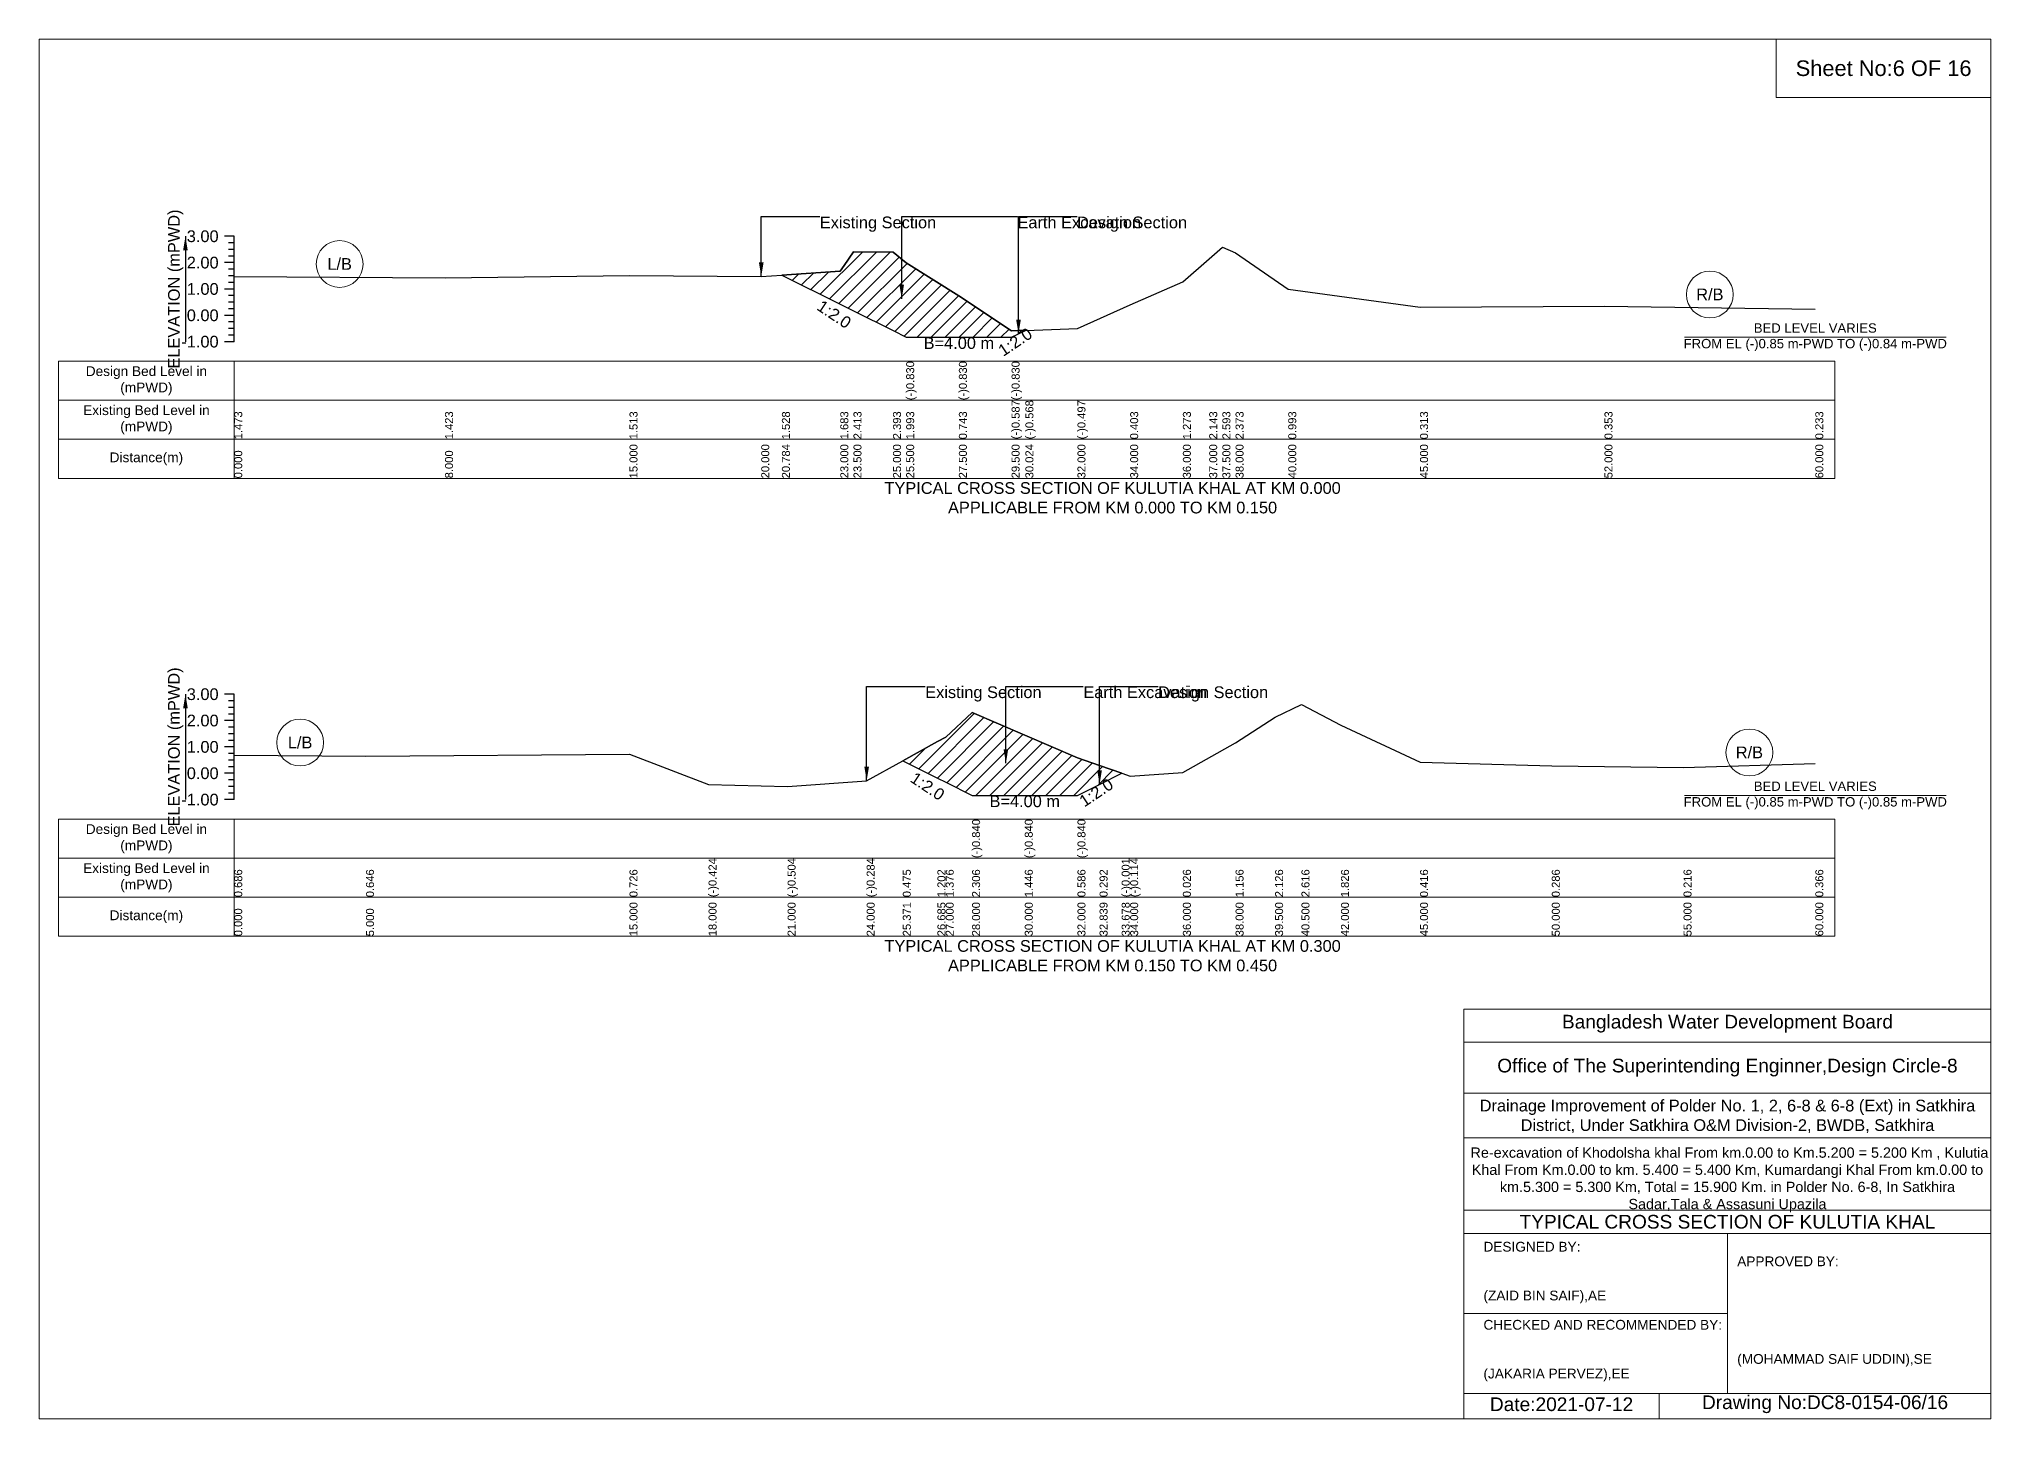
# Model space of a CAD drawing. Header units: inches. Extents: x 91000 to 568000, y -5656 to 0.
# Drawn here: x 300000 to 308000, y -5656 to 0 of the extents above; entities that cross this region are included whole.
import ezdxf

# ---------------------------------------------------------------- set-up
doc = ezdxf.new("R2010")
doc.units = ezdxf.units.IN
doc.header["$LTSCALE"] = 7
doc.header["$MEASUREMENT"] = 0
for name, color, linetype, lineweight in [('Cross section Data Border', 7, 'Continuous', 9), ('Cross Section Labels', 7, 'Continuous', 9), ('Existing_Bed_Level for Xsection', 7, 'Continuous', 25)]:
    doc.layers.add(name, color=color, linetype=linetype, lineweight=lineweight)
doc.styles.get("Standard").update_dxf_attribs({"font": 'arial.ttf'})
doc.dimstyles.get("Standard").update_dxf_attribs({"dimtxt": 0.18, "dimasz": 0.18, "dimexe": 0.18, "dimexo": 0.0625, "dimgap": 0.09, "dimtad": 0, "dimtih": 1, "dimtoh": 1, "dimdec": 4, "dimzin": 0, "dimdsep": 46, "dimtxsty": 'Standard', "dimcen": 0.09, "dimadec": 0, "dimazin": 0, "dimtfac": 1, "dimtdec": 4, "dimtofl": 0, "dimtmove": 0, "dimatfit": 3, "dimfxl": 1, "dimtolj": 1, "dimtzin": 0, "dimarcsym": 0})

msp = doc.modelspace()

# ---------------------------------------------------------------- hatches: boundary and pattern name
at = {"layer": 'Existing_Bed_Level for Xsection'}
h = msp.add_hatch(dxfattribs=at)
h.set_pattern_fill('ANSI31', color=256, scale=324, style=0)
h.paths.add_polyline_path([(303044.7, -967.6), (303284, -1087.2), (303299.3, -1094.9), (303338, -1114.2), (303500, -1195.2), (303554, -1222.2), (303770, -1222.2), (303986, -1222.2), (304014.3, -1208.1), (304042.6, -1194), (304014.3, -1195), (303986, -1196), (303770, -1052.4), (303554, -917.4), (303500, -874.2), (303338, -872), (303299.3, -928.4), (303284, -950.8)])
h = msp.add_hatch(dxfattribs=at)
h.set_pattern_fill('ANSI31', color=256, scale=324, style=0)
h.paths.add_polyline_path([(303540.1, -2958.3), (303682, -3029.3), (303716, -3046.3), (303824, -3100.3), (304040, -3100.3), (304256, -3100.3), (304346.6, -3055), (304437.2, -3009.7), (304346.6, -2978), (304256, -2946.3), (304040, -2853.4), (303824, -2760.5), (303716, -2861), (303682, -2879.8)])

# ---------------------------------------------------------------- linework, layer by layer
at = {"layer": 'Cross section Data Border'}
for points in [[(300080, -1320.6), (307360, -1320.6), (307360, -1800.6), (300080, -1800.6)], [(300080, -3197.6), (307360, -3197.6), (307360, -3677.6), (300080, -3677.6)]]:
    msp.add_lwpolyline(points, close=True, dxfattribs=at)
for points in [[(300800, -1320.6), (300800, -1800.6)], [(300080, -1480.6), (307360, -1480.6)], [(300080, -1640.6), (307360, -1640.6)], [(300800, -3197.6), (300800, -3677.6)], [(300080, -3357.6), (307360, -3357.6)], [(300080, -3517.6), (307360, -3517.6)]]:
    msp.add_lwpolyline(points, dxfattribs=at)
at = {"layer": 'Cross Section Labels'}
for points in [[(300000, 0), (308000, 0), (308000, -5656), (300000, -5656)], [(307120, 0), (308000, 0), (308000, -240), (307120, -240)]]:
    msp.add_lwpolyline(points, close=True, dxfattribs=at)
for points in [[(306744.2, -1222.2), (307815.8, -1222.2)], [(306744.2, -3100.3), (307815.8, -3100.3)], [(305840, -5656), (305840, -3976), (308000, -3976)], [(305840, -4112), (308000, -4112)], [(305840, -4320), (308000, -4320)], [(305840, -4504), (308000, -4504)], [(305840, -4800), (308000, -4800)], [(305840, -4896), (308000, -4896)], [(306920, -4896), (306920, -5552)], [(305840, -5224), (306920, -5224)], [(305840, -5552), (308000, -5552)], [(306640, -5552), (306640, -5656)]]:
    msp.add_lwpolyline(points, dxfattribs=at)
for centre in [(301232, -922.2), (306848, -1047), (301070, -2883.6), (307010, -2924.1)]:
    msp.add_circle(centre, 96, dxfattribs=at)
at = {"layer": 'Existing_Bed_Level for Xsection'}
for points in [[(300800, -808.6), (300760, -808.6)], [(300800, -835.6), (300776, -835.6)], [(300800, -862.6), (300776, -862.6)], [(300800, -1240.6), (300800, -1132.6), (300800, -1024.6), (300800, -916.6), (300800, -808.6)], [(300800, -973.5), (301664, -978.9), (302420, -969.2), (302960, -973.5), (303044.7, -967.6), (303284, -950.8), (303299.3, -928.4), (303338, -872), (303500, -874.2), (303554, -917.4), (303554, -917.4), (303770, -1052.4), (303770, -1052.4), (303986, -1196), (303986, -1196), (304014.3, -1195), (304042.6, -1194), (304256, -1186.3), (304472, -1089.1), (304688, -995.1), (304796, -901.2), (304850, -852.6), (304904, -876.3), (305120, -1025.4), (305660, -1098.8), (306416, -1094.5), (307280, -1107.4)], [(300800, -916.6), (300760, -916.6)], [(300800, -889.6), (300776, -889.6)], [(300800, -943.6), (300776, -943.6)], [(300800, -1024.6), (300760, -1024.6)], [(300800, -970.6), (300776, -970.6)], [(300800, -997.6), (300776, -997.6)], [(300800, -1051.6), (300776, -1051.6)], [(300800, -1078.6), (300776, -1078.6)], [(300800, -1105.6), (300776, -1105.6)], [(300800, -1132.6), (300760, -1132.6)], [(300800, -1159.6), (300776, -1159.6)], [(300800, -1186.6), (300776, -1186.6)], [(300800, -1240.6), (300760, -1240.6)], [(300800, -1213.6), (300776, -1213.6)], [(300800, -2685.6), (300760, -2685.6)], [(300800, -2712.6), (300776, -2712.6)], [(300800, -3117.6), (300800, -3009.6), (300800, -2901.6), (300800, -2793.6), (300800, -2685.6)], [(300800, -2793.6), (300760, -2793.6)], [(300800, -2739.6), (300776, -2739.6)], [(300800, -2766.6), (300776, -2766.6)], [(300800, -2935.5), (301340, -2939.8), (302420, -2931.2), (302744, -3055.4), (303068, -3064), (303392, -3040.2), (303540.1, -2958.3), (303682, -2879.8), (303716, -2861), (303824, -2760.5), (303824, -2760.5), (304040, -2853.4), (304040, -2853.4), (304256, -2946.3), (304256, -2946.3), (304346.6, -2978), (304437.2, -3009.7), (304472, -3021.9), (304688, -3006.8), (304904, -2884.7), (305066, -2780), (305174, -2727), (305336, -2812.4), (305660, -2964.6), (306200, -2978.7), (306740, -2986.2), (307280, -2970)], [(300800, -2820.6), (300776, -2820.6)], [(300800, -2847.6), (300776, -2847.6)], [(300800, -2874.6), (300776, -2874.6)], [(300800, -2901.6), (300760, -2901.6)], [(300800, -2928.6), (300776, -2928.6)], [(300800, -2955.6), (300776, -2955.6)], [(300800, -3009.6), (300760, -3009.6)], [(300800, -2982.6), (300776, -2982.6)], [(300800, -3036.6), (300776, -3036.6)], [(300800, -3117.6), (300760, -3117.6)], [(300800, -3063.6), (300776, -3063.6)], [(300800, -3090.6), (300776, -3090.6)]]:
    msp.add_lwpolyline(points, dxfattribs=at)
for points in [[(303044.7, -967.6), (303044.7, -967.6), (303284, -1087.2), (303299.3, -1094.9), (303338, -1114.2), (303500, -1195.2), (303554, -1222.2), (303554, -1222.2), (303770, -1222.2), (303770, -1222.2), (303986, -1222.2), (303986, -1222.2), (304014.3, -1208.1), (304042.6, -1194), (304014.3, -1195), (303986, -1196), (303986, -1196), (303770, -1052.4), (303770, -1052.4), (303554, -917.4), (303554, -917.4), (303500, -874.2), (303338, -872), (303299.3, -928.4), (303284, -950.8), (303044.7, -967.6)], [(303540.1, -2958.3), (303682, -3029.3), (303716, -3046.3), (303824, -3100.3), (303824, -3100.3), (304040, -3100.3), (304040, -3100.3), (304256, -3100.3), (304256, -3100.3), (304346.6, -3055), (304437.2, -3009.7), (304437.2, -3009.7), (304437.2, -3009.7), (304346.6, -2978), (304256, -2946.3), (304256, -2946.3), (304040, -2853.4), (304040, -2853.4), (303824, -2760.5), (303824, -2760.5), (303716, -2861), (303682, -2879.8)]]:
    msp.add_lwpolyline(points, close=True, dxfattribs=at)

# ---------------------------------------------------------------- texts
at = {"layer": 'Cross section Data Border', "char_height": 40, "width": 640, "attachment_point": 5}
for s, insert in [('Design Bed Level in (mPWD)', (300440, -1400.6)), ('Existing Bed Level in (mPWD)', (300440, -1560.6)), ('Distance(m)', (300440, -1720.6)), ('Design Bed Level in (mPWD)', (300440, -3277.6)), ('Existing Bed Level in (mPWD)', (300440, -3437.6)), ('Distance(m)', (300440, -3597.6))]:
    msp.add_mtext(s, dxfattribs=dict(at, insert=insert))
at = {"layer": 'Cross Section Labels'}
for s, insert, char_height, attachment_point in [('Sheet No:6 OF 16', (307560, -120), 64, 5), ('Existing Section', (303200, -727.6), 48, 1), ('Earth Excavation', (304010, -727.6), 48, 1), ('Design Section', (304254.3, -727.6), 48, 1), ('L/B', (301232, -922.2), 48, 5), ('R/B', (306848, -1047), 48, 5), ('BED LEVEL VARIES ^JFROM EL (-)0.85 m-PWD TO (-)0.84 m-PWD', (307280, -1222.2), 38.4, 5), ('B=4.00 m', (303770, -1222.2), 48, 2), ('TYPICAL CROSS SECTION OF KULUTIA KHAL AT KM 0.000^JAPPLICABLE FROM KM 0.000 TO KM 0.150', (304400, -1880.6), 48, 5), ('Existing Section', (303632, -2653.2), 48, 1), ('Earth Excavation', (304280, -2653.2), 48, 1), ('Design Section', (304586.6, -2653.2), 48, 1), ('L/B', (301070, -2883.6), 48, 5), ('R/B', (307010, -2924.1), 48, 5), ('B=4.00 m', (304040, -3100.3), 48, 2), ('BED LEVEL VARIES ^JFROM EL (-)0.85 m-PWD TO (-)0.85 m-PWD', (307280, -3100.3), 38.4, 5), ('TYPICAL CROSS SECTION OF KULUTIA KHAL AT KM 0.300^JAPPLICABLE FROM KM 0.150 TO KM 0.450', (304400, -3757.6), 48, 5), ('Bangladesh Water Development Board', (306920, -4036), 56, 5), ('Office of The Superintending Enginner,Design Circle-8', (306920, -4216), 56, 5)]:
    msp.add_mtext(s, dxfattribs=dict(at, insert=insert, char_height=char_height, attachment_point=attachment_point))
at = {"layer": 'Cross Section Labels', "char_height": 48, "attachment_point": 2}
for insert, rotation in [((303272.3, -1108.4), 326.30993), ((303987.3, -1221.6), 33.69007), ((303655, -3042.8), 326.30993), ((304319.6, -3068.5), 33.69007)]:
    msp.add_mtext('1:2.0', dxfattribs=dict(at, insert=insert, rotation=rotation))
at = {"layer": 'Cross Section Labels'}
for s, insert, char_height, width, attachment_point in [('Drainage Improvement of Polder No. 1, 2, 6-8 & 6-8 (Ext) in Satkhira District, Under Satkhira O&M Division-2, BWDB, Satkhira', (306920, -4416), 48, 2240, 5), (' Re-excavation of Khodolsha khal From km.0.00 to Km.5.200 = 5.200 Km , Kulutia Khal From Km.0.00 to km. 5.400 = 5.400 Km, Kumardangi Khal From km.0.00 to km.5.300 = 5.300 Km, Total = 15.900 Km. in Polder No. 6-8, In Satkhira Sadar,Tala & Assasuni Upazila', (306920, -4676), 42.1524, 2160, 5), ('TYPICAL CROSS SECTION OF KULUTIA KHAL', (306920, -4848), 56, 2240, 5), ('DESIGNED BY:^J^J^J(ZAID BIN SAIF),AE', (305920, -5056), 40, 1120, 4), ('APPROVED BY:^J^J^J^J^J^J(MOHAMMAD SAIF UDDIN),SE', (306960, -5216), 40, 1120, 4), ('CHECKED AND RECOMMENDED BY:^J^J^J(JAKARIA PERVEZ),EE', (305920, -5376), 40, 1120, 4), ('Date:2021-07-12', (306240, -5596), 56, 1120, 5), ('Drawing No:DC8-0154-06/16', (307320, -5596), 56, 1760, 5)]:
    msp.add_mtext(s, dxfattribs=dict(at, insert=insert, char_height=char_height, width=width, attachment_point=attachment_point))
at = {"layer": 'Existing_Bed_Level for Xsection', "rotation": 90}
for s, insert, char_height, attachment_point in [('ELEVATION (mPWD)', (300560, -1024.6), 48, 5), ('(-)0.830', (303554, -1480.6), 32.8, 1), ('(-)0.830', (303770, -1480.6), 32.8, 1), ('(-)0.830', (303986, -1480.6), 32.8, 1), ('(-)0.587', (303986, -1640.6), 32.8, 1), ('(-)0.568', (304042.6, -1640.6), 32.8, 1), ('(-)0.497', (304256, -1640.6), 32.8, 1), ('1.473', (300800, -1640.6), 32.8, 1), ('1.423', (301664, -1640.6), 32.8, 1), ('1.513', (302420, -1640.6), 32.8, 1), ('1.528', (303044.7, -1640.6), 32.8, 1), ('1.683', (303284, -1640.6), 32.8, 1), ('2.413', (303338, -1640.6), 32.8, 1), ('2.393', (303500, -1640.6), 32.8, 1), ('1.993', (303554, -1640.6), 32.8, 1), ('0.743', (303770, -1640.6), 32.8, 1), ('0.403', (304472, -1640.6), 32.8, 1), ('1.273', (304688, -1640.6), 32.8, 1), ('2.143', (304796, -1640.6), 32.8, 1), ('2.593', (304850, -1640.6), 32.8, 1), ('2.373', (304904, -1640.6), 32.8, 1), ('0.993', (305120, -1640.6), 32.8, 1), ('0.313', (305660, -1640.6), 32.8, 1), ('0.353', (306416, -1640.6), 32.8, 1), ('0.233', (307280, -1640.6), 32.8, 1), ('15.000', (302420, -1800.6), 32.8, 1), ('20.000', (302960, -1800.6), 32.8, 1), ('20.784', (303044.7, -1800.6), 32.8, 1), ('23.000', (303284, -1800.6), 32.8, 1), ('23.500', (303338, -1800.6), 32.8, 1), ('25.000', (303500, -1800.6), 32.8, 1), ('25.500', (303554, -1800.6), 32.8, 1), ('27.500', (303770, -1800.6), 32.8, 1), ('29.500', (303986, -1800.6), 32.8, 1), ('30.024', (304042.6, -1800.6), 32.8, 1), ('32.000', (304256, -1800.6), 32.8, 1), ('34.000', (304472, -1800.6), 32.8, 1), ('36.000', (304688, -1800.6), 32.8, 1), ('37.000', (304796, -1800.6), 32.8, 1), ('37.500', (304850, -1800.6), 32.8, 1), ('38.000', (304904, -1800.6), 32.8, 1), ('40.000', (305120, -1800.6), 32.8, 1), ('45.000', (305660, -1800.6), 32.8, 1), ('52.000', (306416, -1800.6), 32.8, 1), ('60.000', (307280, -1800.6), 32.8, 1), ('0.000', (300800, -1800.6), 32.8, 1), ('8.000', (301664, -1800.6), 32.8, 1), ('ELEVATION (mPWD)', (300560, -2901.6), 48, 5), ('(-)0.840', (303824, -3357.6), 32.8, 1), ('(-)0.840', (304040, -3357.6), 32.8, 1), ('(-)0.840', (304256, -3357.6), 32.8, 1), ('(-)0.424', (302744, -3517.6), 32.8, 1), ('(-)0.504', (303068, -3517.6), 32.8, 1), ('(-)0.284', (303392, -3517.6), 32.8, 1), ('(-)0.001', (304437.2, -3517.6), 32.8, 1), ('(-)0.114', (304472, -3517.6), 32.8, 1), ('0.686', (300800, -3517.6), 32.8, 1), ('0.646', (301340, -3517.6), 32.8, 1), ('0.726', (302420, -3517.6), 32.8, 1), ('0.475', (303540.1, -3517.6), 32.8, 1), ('1.202', (303682, -3517.6), 32.8, 1), ('1.376', (303716, -3517.6), 32.8, 1), ('2.306', (303824, -3517.6), 32.8, 1), ('1.446', (304040, -3517.6), 32.8, 1), ('0.586', (304256, -3517.6), 32.8, 1), ('0.292', (304346.6, -3517.6), 32.8, 1), ('0.026', (304688, -3517.6), 32.8, 1), ('1.156', (304904, -3517.6), 32.8, 1), ('2.126', (305066, -3517.6), 32.8, 1), ('2.616', (305174, -3517.6), 32.8, 1), ('1.826', (305336, -3517.6), 32.8, 1), ('0.416', (305660, -3517.6), 32.8, 1), ('0.286', (306200, -3517.6), 32.8, 1), ('0.216', (306740, -3517.6), 32.8, 1), ('0.366', (307280, -3517.6), 32.8, 1), ('0.000', (300800, -3677.6), 32.8, 1), ('5.000', (301340, -3677.6), 32.8, 1), ('15.000', (302420, -3677.6), 32.8, 1), ('18.000', (302744, -3677.6), 32.8, 1), ('21.000', (303068, -3677.6), 32.8, 1), ('24.000', (303392, -3677.6), 32.8, 1), ('25.371', (303540.1, -3677.6), 32.8, 1), ('26.685', (303682, -3677.6), 32.8, 1), ('27.000', (303716, -3677.6), 32.8, 1), ('28.000', (303824, -3677.6), 32.8, 1), ('30.000', (304040, -3677.6), 32.8, 1), ('32.000', (304256, -3677.6), 32.8, 1), ('32.839', (304346.6, -3677.6), 32.8, 1), ('33.678', (304437.2, -3677.6), 32.8, 1), ('34.000', (304472, -3677.6), 32.8, 1), ('36.000', (304688, -3677.6), 32.8, 1), ('38.000', (304904, -3677.6), 32.8, 1), ('39.500', (305066, -3677.6), 32.8, 1), ('40.500', (305174, -3677.6), 32.8, 1), ('42.000', (305336, -3677.6), 32.8, 1), ('45.000', (305660, -3677.6), 32.8, 1), ('50.000', (306200, -3677.6), 32.8, 1), ('55.000', (306740, -3677.6), 32.8, 1), ('60.000', (307280, -3677.6), 32.8, 1)]:
    msp.add_mtext(s, dxfattribs=dict(at, insert=insert, char_height=char_height, attachment_point=attachment_point))
at = {"layer": 'Existing_Bed_Level for Xsection', "char_height": 48, "attachment_point": 6}
for s, insert in [('3.00', (300736, -808.6)), ('2.00', (300736, -916.6)), ('1.00', (300736, -1024.6)), ('0.00', (300736, -1132.6)), ('-1.00', (300736, -1240.6)), ('3.00', (300736, -2685.6)), ('2.00', (300736, -2793.6)), ('1.00', (300736, -2901.6)), ('0.00', (300736, -3009.6)), ('-1.00', (300736, -3117.6))]:
    msp.add_mtext(s, dxfattribs=dict(at, insert=insert))

# ---------------------------------------------------------------- leaders
at = {"layer": 'Cross Section Labels', "annotation_type": 0, "has_hookline": 1, "hookline_direction": 0}
for points, text_width in [([(302960, -973.5), (302960, -727.6), (303199.9, -727.6)], 467.2), ([(303535.7, -1064.2), (303535.7, -727.6), (304009.9, -727.6)], 497), ([(304014.3, -1208.1), (304014.3, -727.6), (304254.2, -727.6)], 441.2), ([(303392, -3040.2), (303392, -2653.2), (303631.9, -2653.2)], 467.2), ([(303962.7, -2968.3), (303962.7, -2653.2), (304279.9, -2653.2)], 497), ([(304346.6, -3055), (304346.6, -2653.2), (304586.5, -2653.2)], 441.2)]:
    msp.add_leader(points, dimstyle='Standard', override={"dimasz": 57.6}, dxfattribs=dict(at, text_width=text_width))
at = {"layer": 'Existing_Bed_Level for Xsection'}
for points in [[(300600, -808.6), (300600, -1240.6)], [(300600, -2685.6), (300600, -3117.6)]]:
    msp.add_leader(points, dimstyle='Standard', override={"dimasz": 57.6}, dxfattribs=at)

doc.saveas('drawing.dxf')
